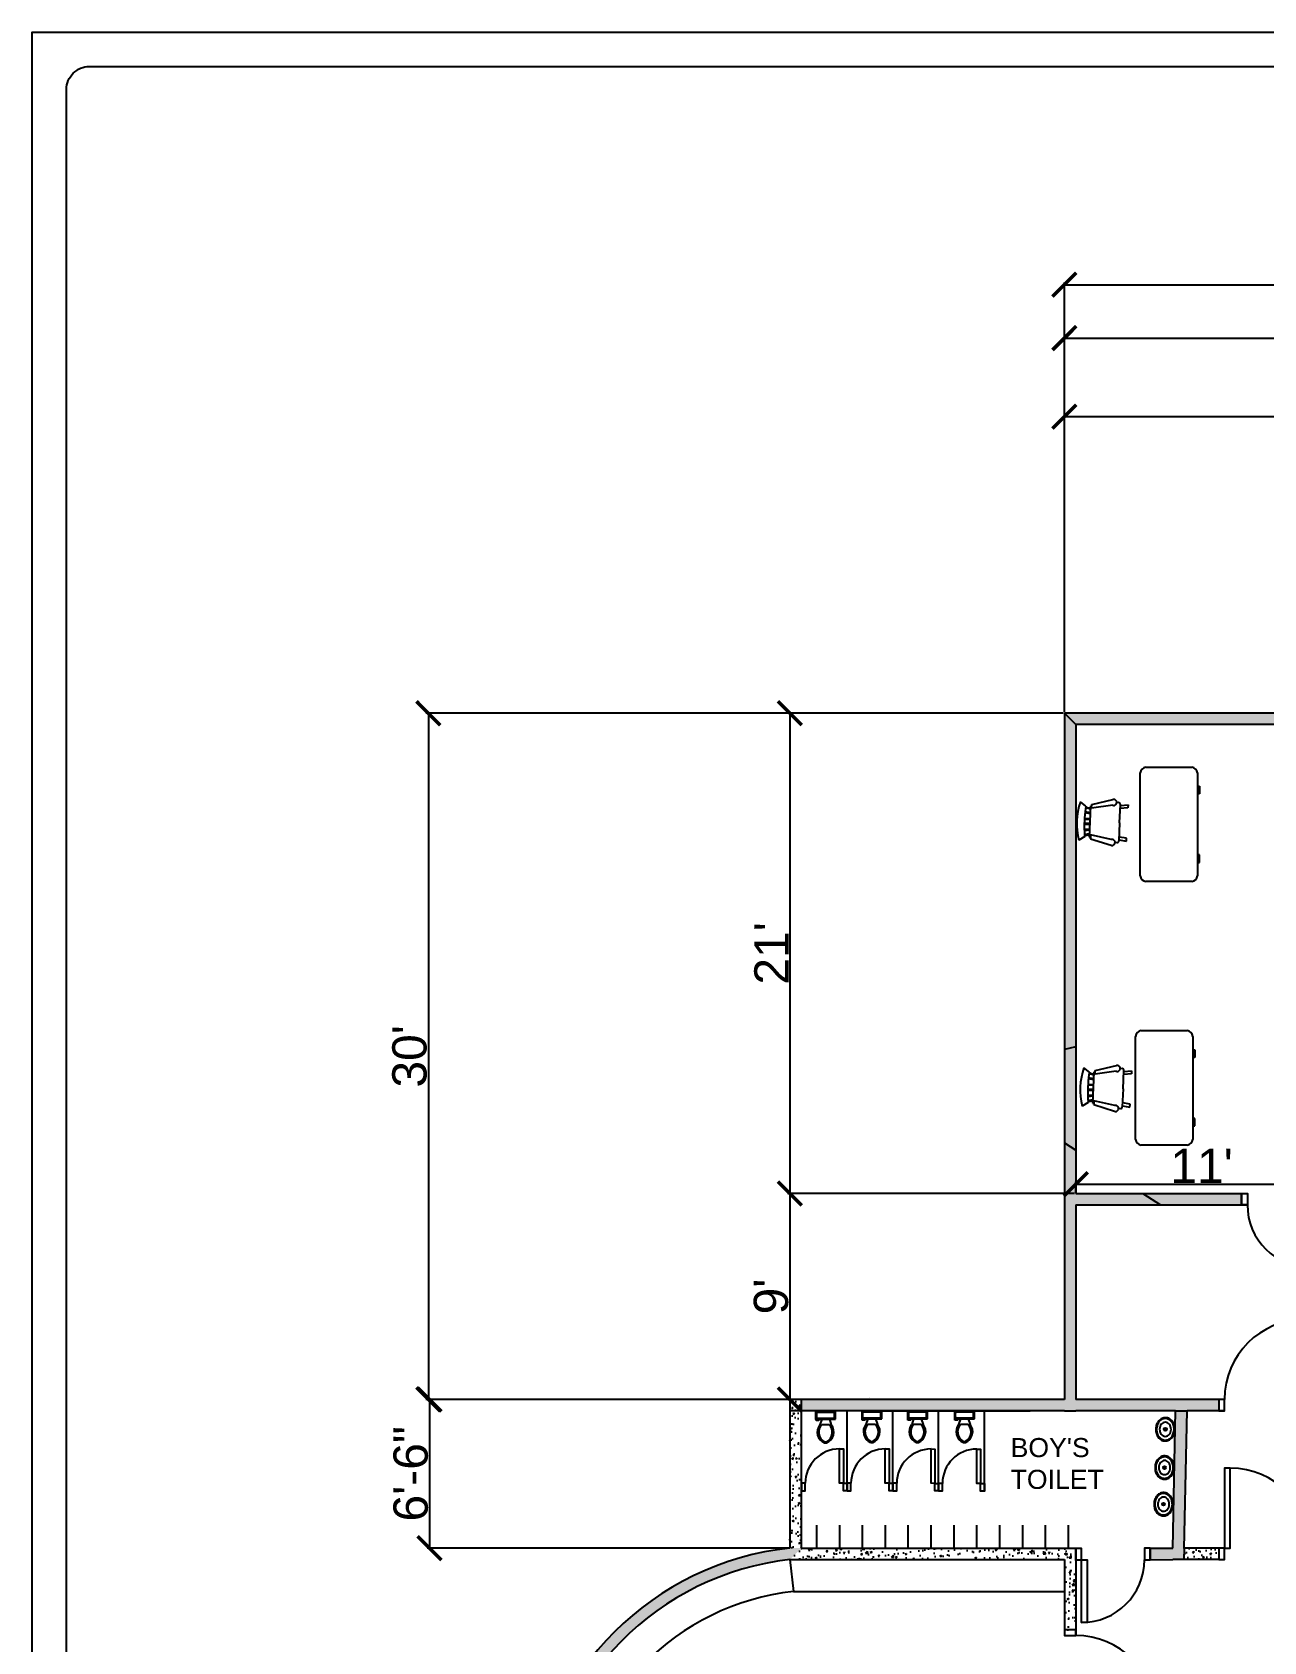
# Model space of a CAD drawing. Header units: inches. Extents: x 2770 to 5455, y -1794 to 2520.
# Drawn here: x 2770 to 3416, y 1676 to 2520 of the extents above; entities that cross this region are included whole.
import ezdxf

# ---------------------------------------------------------------- set-up
doc = ezdxf.new("R2010")
doc.units = ezdxf.units.IN
for name, color, linetype in [('dimension', 2, 'Continuous'), ('doors and windows', 220, 'Continuous'), ('NAMING', 30, 'Continuous')]:
    doc.layers.add(name, color=color, linetype=linetype)
doc.styles.add('Annotative', font='arial.ttf')
doc.styles.get("Standard").update_dxf_attribs({"font": 'arial.ttf', "height": 42})
doc.dimstyles.new('ISO-25', dxfattribs={"dimtxt": 18, "dimasz": 12.5, "dimexe": 1.25, "dimexo": 0.625, "dimtad": 1, "dimdec": 0, "dimlunit": 4, "dimtxsty": 'Annotative', "dimblk": 'ARCHTICK', "dimcen": 2.5, "dimclrt": 256, "dimadec": 0, "dimazin": 0, "dimtfac": 1, "dimtdec": 0, "dimtmove": 0, "dimatfit": 3, "dimfxl": 1, "dimarcsym": 0})

# ---------------------------------------------------------------- blocks, each defined once
blk = doc.blocks.new('Toilet - top')
for p, q in [((-10, -8.5), (-8, -8.5)), ((-10, -9.5), (-10, -8.5)), ((-7, -9.5), (-10, -9.5)), ((-8, -8.5), (-8, -8)), ((-7, -8), (-7, -9.5)), ((-4, -8), (-6, -14)), ((4, -14), (-4, -14)), ((4, -8), (6, -14)), ((9.5, -6), (9.5, -2))]:
    blk.add_line(p, q)
blk.add_lwpolyline([(10.5, -8), (10.5, 0), (-10.5, 0), (-10.5, -8)], close=True)
for points in [[(-9.5, -2), (-9.5, -6)], [(8.5, -1), (-8.5, -1)], [(-8.5, -7), (8.5, -7)]]:
    blk.add_lwpolyline(points)
for centre, radius, start, end in [((-8.6, -1.9), 0.884, 81.8699, 188.1301), ((-8.6, -6.1), 0.884, 171.8699, 278.1301), ((3.5, -21.6), 12.2, 141.4691, 247.9714), ((4.2, -21.8), 11.3, 136.3677, 238.9468), ((-3.5, -21.6), 12.2, 292.0284, 38.5307), ((-4.2, -21.8), 11.3, 301.053, 43.6321), ((8.6, -1.9), 0.884, 351.8699, 98.1301), ((8.6, -6.1), 0.884, 261.8699, 8.1301), ((0, -27.9), 4, 245.7318, 294.2682), ((0, -29), 4, 254.8605, 285.1395)]:
    blk.add_arc(centre, radius, start, end)
blk = doc.blocks.new('Desk - 30 x 60 in.')
at = {"linetype": 'Continuous'}
for p, q in [((-26.999995, 0), (26.999995, 0)), ((-29.999995, -27), (-29.999995, -3)), ((29.999995, -3), (29.999995, -27)), ((26.999995, -30), (-26.999995, -30)), ((-20.000005, -30), (-20.000005, -31)), ((-20.000005, -31), (-16.000005, -31)), ((-16.000005, -31), (-16.000005, -30)), ((15.999995, -31), (15.999995, -30)), ((19.999995, -31), (15.999995, -31)), ((19.999995, -30), (19.999995, -31))]:
    blk.add_line(p, q, dxfattribs=at)
for centre, start, end in [((-26.499995, -3.5), 98.1301, 171.8699), ((26.499995, -3.5), 8.130102, 81.8699), ((-26.499995, -26.5), 188.1301, 261.8699), ((26.499995, -26.5), 278.1301, 351.8699)]:
    blk.add_arc(centre, 3.535534, start, end, dxfattribs=at)
blk = doc.blocks.new('Chair - Rocking')
at = {"linetype": 'Continuous'}
for p, q in [((-9, -7.5), (-12, -18.49999)), ((-8, -4.5), (-10, -1.5)), ((-7, -7.5), (-9, -7.5)), ((-9, -18.49999), (-7, -7.5)), ((-8.23428, -6.99939), (-8.3093, -7.47958)), ((-8.23041, -7), (8.23915, -7)), ((-7.5, -4.5), (-7, -7)), ((-6.5, -7), (-7.02225, -4.43)), ((-4.5, -7), (-4.96674, -4.19951)), ((-4, -7), (-4.40532, -4.16272)), ((-1.5, -4.05012), (-1.5, -7)), ((-1, -7), (-1, -4.05012)), ((1, -7), (1, -4.04655)), ((1.5, -4.05012), (1.5, -7)), ((4, -7), (4.40187, -4.18694)), ((4.5, -7), (4.96761, -4.19437)), ((6.5, -7), (7, -4.4057)), ((7.5, -4.5), (7, -7)), ((7, -7.5), (9, -7.5)), ((9, -18.49999), (7, -7.5)), ((8, -4.5), (10, -1.5)), ((8.31071, -7.48854), (8.23449, -7.00073)), ((9, -7.5), (12, -18.49999)), ((-10.36644, -20.64523), (-10.5, -21.49999)), ((-9, -22.49999), (-9.5, -26.49999)), ((0, -22.49999), (-9.5, -22.49999)), ((-8, -26.49999), (-7.5, -22.49999)), ((0, -22.49999), (9.5, -22.49999)), ((8, -26.49999), (7.5, -22.49999)), ((9, -22.49999), (9.5, -26.49999)), ((10.5, -21.49999), (10.3575, -20.58798)), ((-9.5, -26.49999), (-8, -26.49999)), ((9.5, -26.49999), (8, -26.49999))]:
    blk.add_line(p, q, dxfattribs=at)
for centre, radius, start, end in [((0, -34.08333), 34.08333, 72.93847, 107.0615), ((0, -68.25004), 64.25, 93.92211, 97.15267), ((0, -68.25004), 64.25, 82.84733, 93.92211), ((-10.5, -18.99999), 1.58114, 161.5651, 18.43495), ((-9.5, -21.49999), 1, 180, 270), ((10.5, -18.99999), 1.58114, 161.5651, 18.43495), ((9.5, -21.49999), 1, 270, 0)]:
    blk.add_arc(centre, radius, start, end, dxfattribs=at)
blk = doc.blocks.new('_ArchTick')
at = {"color": 0, "linetype": 'ByBlock', "const_width": 0.15}
blk.add_lwpolyline([(-0.5, -0.5), (0.5, 0.5)], dxfattribs=at)
blk = doc.blocks.new('*D48')
at = {"layer": 'Defpoints', "color": 0, "transparency": 16777216}
for p in [(4955.41, 2387.56), (3311.41, 2162.84), (4955.41, 2162.84)]:
    blk.add_point(p, dxfattribs=at)
at = {"layer": 'dimension', "color": 0, "lineweight": -2, "transparency": 16777216}
for p, q in [((3311.41, 2163.46), (3311.41, 2388.81)), ((3311.41, 2387.56), (4955.41, 2387.56)), ((4955.41, 2163.46), (4955.41, 2388.81))]:
    blk.add_line(p, q, dxfattribs=at)
at = {"layer": 'dimension', "color": 0, "lineweight": -2, "transparency": 16777216, "xscale": 12.5, "yscale": 12.5, "zscale": 12.5, "rotation": 180}
blk.add_blockref('_ArchTick', (3311.41, 2387.56), dxfattribs=at)
at = {"layer": 'dimension', "color": 0, "lineweight": -2, "transparency": 16777216, "xscale": 12.5, "yscale": 12.5, "zscale": 12.5}
blk.add_blockref('_ArchTick', (4955.41, 2387.56), dxfattribs=at)
at = {"layer": 'dimension', "transparency": 16777216, "insert": (4133.41, 2397.38), "char_height": 18, "attachment_point": 5, "style": 'Annotative'}
blk.add_mtext("137'", dxfattribs=at)
blk = doc.blocks.new('*D49')
at = {"layer": 'Defpoints', "color": 0, "transparency": 16777216}
for p in [(3923.41, 2359.58), (3311.41, 2162.84), (3923.41, 2162.84)]:
    blk.add_point(p, dxfattribs=at)
at = {"layer": 'dimension', "color": 0, "lineweight": -2, "transparency": 16777216}
for p, q in [((3311.41, 2163.46), (3311.41, 2360.83)), ((3311.41, 2359.58), (3923.41, 2359.58)), ((3923.41, 2163.46), (3923.41, 2360.83))]:
    blk.add_line(p, q, dxfattribs=at)
at = {"layer": 'dimension', "color": 0, "lineweight": -2, "transparency": 16777216, "xscale": 12.5, "yscale": 12.5, "zscale": 12.5, "rotation": 180}
blk.add_blockref('_ArchTick', (3311.41, 2359.58), dxfattribs=at)
at = {"layer": 'dimension', "color": 0, "lineweight": -2, "transparency": 16777216, "xscale": 12.5, "yscale": 12.5, "zscale": 12.5}
blk.add_blockref('_ArchTick', (3923.41, 2359.58), dxfattribs=at)
at = {"layer": 'dimension', "transparency": 16777216, "insert": (3617.41, 2369.4), "char_height": 18, "attachment_point": 5, "style": 'Annotative'}
blk.add_mtext("51'", dxfattribs=at)
blk = doc.blocks.new('*D52')
at = {"layer": 'Defpoints', "color": 0, "transparency": 16777216}
for p in [(3311.41, 2162.84), (2977.78, 1802.93), (3311.41, 1802.93)]:
    blk.add_point(p, dxfattribs=at)
at = {"layer": 'dimension', "color": 0, "lineweight": -2, "transparency": 16777216}
for p, q in [((3310.79, 2162.84), (2976.53, 2162.84)), ((2977.78, 2162.84), (2977.78, 1802.93)), ((3310.79, 1802.93), (2976.53, 1802.93))]:
    blk.add_line(p, q, dxfattribs=at)
at = {"layer": 'dimension', "color": 0, "lineweight": -2, "transparency": 16777216, "xscale": 12.5, "yscale": 12.5, "zscale": 12.5}
for p, rotation in [((2977.78, 2162.84), 90), ((2977.78, 1802.93), 270)]:
    blk.add_blockref('_ArchTick', p, dxfattribs=dict(at, rotation=rotation))
at = {"layer": 'dimension', "transparency": 16777216, "insert": (2967.96, 1982.88), "char_height": 18, "attachment_point": 5, "rotation": 90, "style": 'Annotative'}
blk.add_mtext("30'", dxfattribs=at)
blk = doc.blocks.new('*D53')
at = {"layer": 'Defpoints', "color": 0, "transparency": 16777216}
for p in [(3167.41, 1802.93), (2978.39, 1724.96), (3167.41, 1724.96)]:
    blk.add_point(p, dxfattribs=at)
at = {"layer": 'dimension', "color": 0, "lineweight": -2, "transparency": 16777216}
for p, q in [((3166.79, 1802.93), (2977.14, 1802.93)), ((2978.39, 1802.93), (2978.39, 1724.96)), ((3166.79, 1724.96), (2977.14, 1724.96))]:
    blk.add_line(p, q, dxfattribs=at)
at = {"layer": 'dimension', "color": 0, "lineweight": -2, "transparency": 16777216, "xscale": 12.5, "yscale": 12.5, "zscale": 12.5}
for p, rotation in [((2978.39, 1802.93), 90), ((2978.39, 1724.96), 270)]:
    blk.add_blockref('_ArchTick', p, dxfattribs=dict(at, rotation=rotation))
at = {"layer": 'dimension', "transparency": 16777216, "insert": (2968.58, 1763.94), "char_height": 18, "attachment_point": 5, "rotation": 90, "style": 'Annotative'}
blk.add_mtext('6\'-6"', dxfattribs=at)
blk = doc.blocks.new('*D82')
at = {"layer": 'Defpoints', "color": 0, "transparency": 16777216}
for p in [(3311.41, 2318.36), (3311.41, 2162.84), (3623.41, 2162.84)]:
    blk.add_point(p, dxfattribs=at)
at = {"layer": 'dimension', "color": 0, "lineweight": -2, "transparency": 16777216}
for p, q in [((3311.41, 2163.46), (3311.41, 2319.61)), ((3623.41, 2318.36), (3311.41, 2318.36)), ((3623.41, 2163.46), (3623.41, 2319.61))]:
    blk.add_line(p, q, dxfattribs=at)
at = {"layer": 'dimension', "color": 0, "lineweight": -2, "transparency": 16777216, "xscale": 12.5, "yscale": 12.5, "zscale": 12.5, "rotation": 180}
blk.add_blockref('_ArchTick', (3311.41, 2318.36), dxfattribs=at)
at = {"layer": 'dimension', "color": 0, "lineweight": -2, "transparency": 16777216, "xscale": 12.5, "yscale": 12.5, "zscale": 12.5}
blk.add_blockref('_ArchTick', (3623.41, 2318.36), dxfattribs=at)
at = {"layer": 'dimension', "transparency": 16777216, "insert": (3467.41, 2328.18), "char_height": 18, "attachment_point": 5, "style": 'Annotative'}
blk.add_mtext("26'", dxfattribs=at)
blk = doc.blocks.new('*D83')
at = {"layer": 'Defpoints', "color": 0, "transparency": 16777216}
for p in [(3311.41, 2162.84), (3167.41, 1910.93), (3317.41, 1910.93)]:
    blk.add_point(p, dxfattribs=at)
at = {"layer": 'dimension', "color": 0, "lineweight": -2, "transparency": 16777216}
for p, q in [((3310.79, 2162.84), (3166.16, 2162.84)), ((3167.41, 2162.84), (3167.41, 1910.93)), ((3316.79, 1910.93), (3166.16, 1910.93))]:
    blk.add_line(p, q, dxfattribs=at)
at = {"layer": 'dimension', "color": 0, "lineweight": -2, "transparency": 16777216, "xscale": 12.5, "yscale": 12.5, "zscale": 12.5}
for p, rotation in [((3167.41, 2162.84), 90), ((3167.41, 1910.93), 270)]:
    blk.add_blockref('_ArchTick', p, dxfattribs=dict(at, rotation=rotation))
at = {"layer": 'dimension', "transparency": 16777216, "insert": (3157.75, 2036.88), "char_height": 18, "attachment_point": 5, "rotation": 90, "style": 'Annotative'}
blk.add_mtext("21'", dxfattribs=at)
blk = doc.blocks.new('*D84')
at = {"layer": 'Defpoints', "color": 0, "transparency": 16777216}
for p in [(3311.41, 1910.93), (3167.41, 1802.93), (3311.41, 1802.93)]:
    blk.add_point(p, dxfattribs=at)
at = {"layer": 'dimension', "color": 0, "lineweight": -2, "transparency": 16777216}
for p, q in [((3310.79, 1910.93), (3166.16, 1910.93)), ((3167.41, 1910.93), (3167.41, 1802.93)), ((3310.79, 1802.93), (3166.16, 1802.93))]:
    blk.add_line(p, q, dxfattribs=at)
at = {"layer": 'dimension', "color": 0, "lineweight": -2, "transparency": 16777216, "xscale": 12.5, "yscale": 12.5, "zscale": 12.5}
for p, rotation in [((3167.41, 1910.93), 90), ((3167.41, 1802.93), 270)]:
    blk.add_blockref('_ArchTick', p, dxfattribs=dict(at, rotation=rotation))
at = {"layer": 'dimension', "transparency": 16777216, "insert": (3157.6, 1856.93), "char_height": 18, "attachment_point": 5, "rotation": 90, "style": 'Annotative'}
blk.add_mtext("9'", dxfattribs=at)
blk = doc.blocks.new('*D89')
at = {"layer": 'Defpoints', "color": 0, "transparency": 16777216}
for p in [(3317.41, 1910.93), (3449.41, 1915.8), (3449.41, 1910.93)]:
    blk.add_point(p, dxfattribs=at)
at = {"layer": 'dimension', "color": 0, "lineweight": -2, "transparency": 16777216}
for p, q in [((3317.41, 1911.55), (3317.41, 1917.05)), ((3449.41, 1911.55), (3449.41, 1917.05)), ((3317.41, 1915.8), (3449.41, 1915.8))]:
    blk.add_line(p, q, dxfattribs=at)
at = {"layer": 'dimension', "color": 0, "lineweight": -2, "transparency": 16777216, "xscale": 12.5, "yscale": 12.5, "zscale": 12.5, "rotation": 180}
blk.add_blockref('_ArchTick', (3317.41, 1915.8), dxfattribs=at)
at = {"layer": 'dimension', "color": 0, "lineweight": -2, "transparency": 16777216, "xscale": 12.5, "yscale": 12.5, "zscale": 12.5}
blk.add_blockref('_ArchTick', (3449.41, 1915.8), dxfattribs=at)
at = {"layer": 'dimension', "transparency": 16777216, "insert": (3383.41, 1925.46), "char_height": 18, "attachment_point": 5, "style": 'Annotative'}
blk.add_mtext("11'", dxfattribs=at)
blk = doc.blocks.new('Sink - Oval top')
for p, q in [((-1, 0), (1, 0)), ((0, 1), (0, -1))]:
    blk.add_line(p, q)
at = {"linetype": 'Continuous'}
for points in [[(-12.2, 0.4, 0.117634), (-11.5, -3.4, 0.104469), (-8.9, -6.8, 0.090016), (-5.1, -9.1, 0.08192), (-0.3, -10, 0.08192), (4.5, -9.4, 0.090016), (8.4, -7.4, 0.104469), (11.2, -4.1, 0.117634), (12.2, -0.4, 0.117634), (11.5, 3.4, 0.104469), (8.9, 6.8, 0.090016), (5.1, 9.1, 0.08192), (0.3, 10, 0.08192), (-4.5, 9.4, 0.090016), (-8.4, 7.4, 0.104469), (-11.2, 4.1, 0.117634)], [(-11.3, 0.2, 0.118622), (-10.5, -3.3, 0.104678), (-8.1, -6.4, 0.089562), (-4.5, -8.4, 0.081185), (-0.1, -9.2, 0.081185), (4.3, -8.5, 0.089562), (7.9, -6.6, 0.104678), (10.4, -3.5, 0.118622), (11.3, -0.2, 0.118622), (10.5, 3.3, 0.104678), (8.1, 6.4, 0.089562), (4.5, 8.4, 0.081185), (0.1, 9.2, 0.081185), (-4.3, 8.5, 0.089562), (-7.9, 6.6, 0.104678), (-10.4, 3.5, 0.118622)], [(-7.4, 0.1, 0.118283), (-6.9, -2.2, 0.104607), (-5.3, -4.2, 0.089718), (-3, -5.5, 0.081436), (-0.1, -6, 0.081436), (2.8, -5.6, 0.089718), (5.2, -4.3, 0.104607), (6.9, -2.3, 0.118283), (7.4, -0.1, 0.118283), (6.9, 2.2, 0.104607), (5.3, 4.2, 0.089718), (3, 5.5, 0.081436), (0.1, 6, 0.081436), (-2.8, 5.6, 0.089718), (-5.2, 4.3, 0.104607), (-6.9, 2.3, 0.118283)]]:
    blk.add_lwpolyline(points, format="xyb", close=True, dxfattribs=at)
for radius in [1.5, 1]:
    blk.add_circle((0, 0), radius)

msp = doc.modelspace()

# ---------------------------------------------------------------- hatches: boundary and pattern name
h = msp.add_hatch()
h.set_pattern_fill('AR-CONC', color=256, scale=0.05)
h.paths.add_polyline_path([(3317.41, 2156.84), (3311.41, 2162.84), (3311.41, 1986.39), (3317.41, 1987.89)])
h.paths.add_polyline_path([(3317.41, 1987.89), (3311.41, 1986.39), (3311.41, 1937.54), (3317.41, 1933.66)])
h.paths.add_polyline_path([(3483.66, 2162.84), (3335.41, 2162.84), (3311.41, 2162.84), (3317.41, 2156.84), (3335.41, 2156.84), (3484.2, 2156.84)])
h.paths.add_polyline_path([(3673.05, 2162.84), (3623.41, 2162.84), (3483.66, 2162.84), (3484.2, 2156.84), (3623.41, 2156.84), (3623.41, 2067.77), (3629.41, 2079.26), (3629.41, 2156.84), (3669.92, 2156.84)])
h.paths.add_polyline_path([(3704.41, 2060.84), (3629.41, 2060.84), (3629.41, 2079.26), (3623.41, 2067.77), (3623.41, 1991.56), (3629.41, 1979.7), (3629.41, 2054.84), (3704.41, 2054.84)])
h.paths.add_polyline_path([(3629.41, 1979.7), (3623.41, 1991.56), (3623.41, 1947.78), (3629.41, 1947.78)])
h.paths.add_polyline_path([(3713.66, 2162.84), (3673.05, 2162.84), (3669.92, 2156.84), (3724.24, 2156.84)])
h.paths.add_polyline_path([(3629.41, 1898.93), (3667.27, 1898.93), (3667.27, 1904.93), (3629.41, 1904.93), (3623.41, 1904.93), (3623.41, 1816.68), (3629.41, 1820.25)])
h.paths.add_polyline_path([(3519.65, 1802.93), (3449.41, 1802.93), (3449.41, 1848.33), (3443.41, 1852.21), (3443.41, 1796.93), (3528.94, 1796.93)])
h.paths.add_polyline_path([(3749.41, 1898.93), (3876.94, 1898.93), (3876.94, 1904.93), (3749.41, 1904.93), (3749.41, 1943.16), (3743.41, 1939.37), (3743.41, 1904.93), (3743.41, 1898.93), (3743.36, 1898.93), (3743.36, 1802.93), (3749.41, 1802.93)])
h.paths.add_polyline_path([(3862.31, 1994.93), (3831.34, 1994.93), (3821.84, 1988.93), (3864.3, 1988.93)])
h.paths.add_polyline_path([(3831.34, 1994.93), (3749.41, 1994.93), (3749.41, 2142.56), (3743.41, 2145.96), (3743.41, 1939.37), (3749.41, 1943.16), (3749.41, 1988.93), (3821.84, 1988.93)])
h.paths.add_polyline_path([(3884.43, 1994.93), (3862.31, 1994.93), (3864.3, 1988.93), (3870.94, 1988.93), (3870.94, 1940.99), (3876.94, 1940.99), (3876.94, 1988.93), (3884.43, 1988.93)])
h.paths.add_polyline_path([(3929.41, 2036.84), (3996.37, 2036.84), (3995.53, 2042.84), (3929.41, 2042.84), (3929.41, 2156.84), (3979.55, 2156.84), (3978.71, 2162.84), (3937.58, 2162.84), (3922.34, 2156.84), (3923.41, 2156.84), (3923.41, 1994.93), (3923.43, 1994.93), (3923.43, 1988.93), (3923.41, 1922.84), (3923.41, 1916.84), (3923.41, 1882.91), (3929.41, 1883.22), (3929.41, 1916.84), (4000.35, 1916.84), (4000.35, 1922.84), (3929.41, 1922.84)])
h.paths.add_polyline_path([(3937.58, 2162.84), (3929.41, 2162.84), (3929.41, 2282.84), (4073.41, 2282.84), (4073.41, 2243.45), (4079.41, 2243.45), (4079.41, 2282.84), (4119.92, 2282.84), (4119.92, 2288.84), (3923.41, 2288.84), (3923.41, 2162.84), (3713.66, 2162.84), (3724.24, 2156.84), (3743.41, 2156.84), (3743.41, 2145.96), (3749.41, 2142.56), (3749.41, 2156.84), (3922.34, 2156.84)])
h.paths.add_polyline_path([(4033.96, 2042.84), (3995.53, 2042.84), (3996.37, 2036.84), (4034.33, 2036.84)])
h.paths.add_polyline_path([(4064.34, 2042.84), (4033.96, 2042.84), (4034.33, 2036.84), (4069.15, 2036.84)])
h.paths.add_polyline_path([(3977.85, 1832.84), (3929.41, 1832.84), (3929.41, 1883.22), (3923.41, 1882.91), (3923.41, 1832.84), (3923.41, 1803.03), (3923.46, 1803.03), (3923.46, 1797.03), (3923.43, 1760.46), (3929.41, 1760.69), (3929.41, 1826.84), (3977.85, 1826.84)])
h.paths.add_polyline_path([(3929.41, 1760.69), (3923.41, 1760.46), (3923.41, 1724.93), (3695.09, 1724.93), (3695.09, 1745.72), (3689.09, 1745.72), (3689.09, 1724.93), (3680.71, 1724.93), (3680.71, 1718.97), (3923.41, 1718.97), (3923.41, 1676.93), (4119.83, 1676.89), (4119.83, 1682.84), (4079.39, 1682.84), (4079.39, 1682.92), (4073.41, 1682.92), (4073.41, 1682.84), (3929.41, 1682.84)])
h.paths.add_polyline_path([(4079.41, 1916.84), (4079.41, 1963.15), (4073.41, 1963.15), (4073.41, 1922.84), (4041.39, 1922.84), (4041.76, 1916.84), (4073.41, 1916.84), (4073.41, 1832.84), (4046.96, 1832.84), (4047.33, 1826.84), (4073.41, 1826.84), (4073.41, 1766.2), (4079.41, 1766.43)])
h.paths.add_polyline_path([(4046.96, 1832.84), (4028.85, 1832.84), (4028.85, 1826.84), (4047.33, 1826.84)])
h.paths.add_polyline_path([(4700.44, 1778.84), (4505.41, 1778.84), (4418.41, 1778.84), (4418.41, 1772.84), (4505.41, 1772.84), (4700.44, 1772.84)])
h = msp.add_hatch()
h.set_pattern_fill('AR-CONC', color=256, scale=0.05)
h.paths.add_polyline_path([(3375.74, 1796.93), (3369.73, 1796.93), (3368.24, 1724.91), (3356.38, 1724.89), (3356.39, 1718.89), (3368.25, 1718.91), (3374.12, 1718.91), (3374.24, 1724.78)])
h.paths.add_polyline_path([(3404.41, 1910.93), (3352.58, 1910.93), (3361.86, 1904.93), (3404.41, 1904.93)])
h.paths.add_polyline_path([(3449.41, 1910.93), (3443.41, 1910.93), (3443.43, 1904.93), (3443.41, 1904.93), (3443.41, 1852.21), (3449.41, 1848.33)])
h.paths.add_polyline_path([(3317.41, 1904.93), (3361.86, 1904.93), (3352.58, 1910.93), (3317.41, 1910.93), (3317.41, 1933.66), (3311.41, 1937.54), (3311.41, 1802.93), (3173.41, 1802.93), (3173.41, 1796.93), (3311.41, 1796.93), (3317.41, 1796.93), (3369.73, 1796.93), (3375.74, 1796.93), (3392.4, 1796.93), (3392.4, 1802.93), (3317.41, 1802.93)])
h = msp.add_hatch()
h.set_pattern_fill('AR-CONC', color=256, scale=0.05)
h.paths.add_polyline_path([(3317.38, 1724.93), (3311.41, 1724.93), (3173.41, 1724.93), (3167.41, 1718.93), (3311.41, 1718.93), (3311.41, 1688.93), (3311.41, 1682.08), (3317.41, 1682.08), (3317.41, 1688.93), (3317.41, 1718.79), (3317.38, 1718.79)])
h.paths.add_polyline_path([(3173.41, 1796.93), (3167.41, 1796.93), (3167.41, 1724.96), (3173.41, 1724.93)])
h.paths.add_polyline_path([(3173.41, 1802.93), (3167.41, 1802.93), (3167.41, 1796.93), (3173.41, 1796.93)])
h = msp.add_hatch()
h.set_pattern_fill('AR-CONC', color=256, scale=0.05)
h.paths.add_polyline_path([(3309.88, 1494.3, -0.015562), (3304.81, 1486.62), (3308.87, 1481.98, 0.012879), (3313.34, 1488.53)])
h.paths.add_polyline_path([(3311.41, 1496.84, -0.005014), (3309.88, 1494.3), (3313.34, 1488.53, 0.004429), (3314.8, 1490.84)])
h.paths.add_polyline_path([(3167.41, 1724.96, 0.005146), (3164.27, 1724.59), (3167.41, 1719.09)])
h.paths.add_polyline_path([(3173.41, 1724.93), (3167.41, 1724.96), (3167.41, 1719.09), (3167.47, 1718.99)])
h.paths.add_polyline_path([(3308.87, 1481.98), (3304.81, 1486.62, -1.545012), (3167.41, 1718.93), (3167.41, 1719.09), (3164.27, 1724.59, 1.52359)])
at = {"true_color": 0xffffff}
h = msp.add_hatch(dxfattribs=at)
h.set_pattern_fill('AR-CONC', scale=0.05)
h.set_pattern_definition([(50, (-1349.237, -2769.8536), (9.1092334, -0.796954), [0.9525, -10.4775]), (355, (-1349.237, -2769.854), (-1.762171, 9.552842), [0.762, -8.382029]), (100.45144, (-1348.478, -2769.92), (7.347062, 8.755888), [0.8095, -8.904512]), (46.1842, (-1349.237, -2767.314), (13.553952, -2.102116), [1.42875, -15.71625]), (96.63556, (-1348.107, -2767.489), (11.870207, 12.371306), [1.21425, -13.35678]), (351.18415, (-1349.237, -2767.314), (11.870207, 12.371306), [1.142998, -12.572987]), (21, (-1347.967, -2767.9486), (7.5807196, -5.11326), [0.9525, -10.4775]), (326, (-1347.967, -2767.949), (3.090101, 9.209398), [0.762, -8.382]), (71.45144, (-1347.335, -2768.375), (10.670821, 4.096138), [0.8095, -8.904497]), (37.5, (-1349.237, -2769.8536), (0.1544302, 4.227752), [0, -8.2804, 0, -8.509, 0, -8.41375]), (7.5, (-1349.237, -2769.8536), (3.340983, 5.0090287), [0, -4.8514, 0, -8.0899, 0, -3.20675]), (327.5, (-1352.069, -2769.8536), (6.7795298, -0.2864372), [0, -3.175, 0, -9.906, 0, -13.1445]), (317.5, (-1353.339, -2769.8536), (7.406459, 1.2713246), [0, -4.1275, 0, -6.5786, 0, -9.3345])])
h.paths.add_polyline_path([(3392.4, 1724.93), (3374.25, 1724.93), (3374.12, 1718.91), (3392.4, 1718.93)])

# ---------------------------------------------------------------- linework, layer by layer
for p, q in [((3335.41, 2162.84), (3311.41, 2162.84)), ((3311.41, 2162.84), (3311.41, 1802.93)), ((3311.41, 2162.84), (3317.41, 2156.84)), ((3623.41, 2162.84), (3335.41, 2162.84)), ((3317.41, 2156.84), (3317.41, 1910.93)), ((3335.41, 2156.84), (3317.41, 2156.84)), ((3623.41, 2156.84), (3335.41, 2156.84)), ((3317.41, 1987.89), (3311.41, 1986.39)), ((3311.41, 1937.54), (3317.41, 1933.66)), ((3317.41, 1910.93), (3407.41, 1910.93)), ((3352.58, 1910.93), (3361.86, 1904.93)), ((3404.41, 1910.93), (3404.41, 1904.93)), ((3317.41, 1904.93), (3407.41, 1904.93)), ((3317.41, 1904.93), (3317.41, 1802.93)), ((3311.41, 1802.93), (3167.41, 1802.93)), ((3167.41, 1802.93), (3167.41, 1802.93)), ((3167.41, 1802.93), (3167.41, 1724.96)), ((3173.41, 1802.93), (3173.41, 1724.93)), ((3209.41, 1804.13), (3209.41, 1804.13)), ((3395.4, 1802.93), (3317.41, 1802.93)), ((3392.4, 1802.93), (3392.4, 1802.93)), ((3392.4, 1802.93), (3392.4, 1796.93)), ((3311.41, 1796.93), (3167.41, 1796.93)), ((3167.41, 1796.93), (3167.41, 1796.93)), ((3195.41, 1796.93), (3195.41, 1796.93)), ((3195.41, 1796.93), (3195.41, 1796.93)), ((3197.47, 1754.97), (3197.47, 1796.93)), ((3209.41, 1796.93), (3209.41, 1796.93)), ((3209.41, 1796.93), (3209.41, 1796.93)), ((3209.41, 1796.93), (3251.41, 1796.93)), ((3221.47, 1754.95), (3221.47, 1796.93)), ((3245.47, 1754.92), (3245.47, 1796.93)), ((3251.41, 1796.93), (3293.41, 1796.93)), ((3269.48, 1754.9), (3269.48, 1796.93)), ((3293.41, 1796.93), (3293.41, 1796.93)), ((3311.41, 1796.93), (3317.41, 1796.93)), ((3369.73, 1796.93), (3317.41, 1796.93)), ((3368.24, 1724.91), (3369.73, 1796.93)), ((3369.73, 1796.93), (3375.74, 1796.93)), ((3374.24, 1724.78), (3375.74, 1796.93)), ((3395.4, 1796.93), (3375.74, 1796.93)), ((3181.54, 1724.93), (3181.54, 1736.94)), ((3193.54, 1724.93), (3193.54, 1736.94)), ((3205.54, 1724.93), (3205.54, 1736.94)), ((3217.54, 1724.93), (3217.54, 1736.94)), ((3229.54, 1724.93), (3229.54, 1736.94)), ((3241.54, 1724.93), (3241.54, 1736.94)), ((3253.54, 1724.93), (3253.54, 1736.94)), ((3265.54, 1724.93), (3265.54, 1736.94)), ((3277.54, 1724.93), (3277.54, 1736.94)), ((3289.54, 1724.93), (3289.54, 1736.94)), ((3301.54, 1724.93), (3301.54, 1736.94)), ((3313.54, 1724.93), (3313.54, 1736.94)), ((3173.41, 1724.93), (3311.41, 1724.93)), ((3173.41, 1724.93), (3181.54, 1724.93)), ((3311.41, 1724.93), (3317.41, 1724.93)), ((3317.41, 1718.93), (3317.41, 1724.79)), ((3356.38, 1724.89), (3368.24, 1724.91)), ((3356.38, 1724.89), (3356.39, 1718.89)), ((3374.24, 1724.78), (3374.12, 1718.91)), ((3374.25, 1724.93), (3374.24, 1724.78)), ((3392.4, 1724.93), (3374.25, 1724.93)), ((3392.4, 1724.93), (3392.4, 1718.93)), ((3167.41, 1718.93), (3311.41, 1718.93)), ((3167.41, 1718.93), (3169.29, 1702.23)), ((3311.41, 1718.93), (3311.41, 1688.93)), ((3311.41, 1718.93), (3311.41, 1702.13)), ((3317.38, 1718.93), (3317.41, 1718.93)), ((3317.41, 1718.93), (3317.41, 1688.93)), ((3356.39, 1718.89), (3368.25, 1718.91)), ((3374.12, 1718.91), (3368.25, 1718.91)), ((3392.4, 1718.93), (3374.25, 1718.93)), ((3169.29, 1702.23), (3311.41, 1702.23)), ((3311.41, 1688.93), (3311.41, 1679.08)), ((3317.41, 1688.93), (3317.41, 1679.08))]:
    msp.add_line(p, q)
msp.add_lwpolyline([(2769.96, 880.76), (2769.96, 2520.03), (5455.26, 2520.03), (5455.26, 880.76)])
msp.add_lwpolyline([(5425.26, 1150.76), (2799.96, 1150.76, -0.414214), (2787.96, 1162.76), (2787.96, 2490.03, -0.414214), (2799.96, 2502.03), (5425.26, 2502.03, -0.414214), (5437.26, 2490.03), (5437.26, 1162.76, -0.414214)], format="xyb", close=True)
for radius, start, end in [(153.92, 96.17515, 328.2063), (147.92, 96.42666, 329.49118), (131.12, 96.42666, 329.49118)]:
    msp.add_arc((3183.97, 1571.93), radius, start, end)
at = {"layer": 'doors and windows'}
for points in [[(3407.41, 1905.03), (3404.41, 1905.03), (3404.41, 1911.03), (3407.41, 1911.03)], [(3395.4, 1802.93), (3392.4, 1802.93), (3392.4, 1796.93), (3395.4, 1796.93)], [(3193.47, 1776.97), (3195.47, 1776.95), (3195.47, 1758.95), (3193.47, 1758.97)], [(3217.47, 1776.97), (3219.47, 1776.95), (3219.47, 1758.95), (3217.47, 1758.97)], [(3241.47, 1776.95), (3243.47, 1776.92), (3243.47, 1758.92), (3241.47, 1758.95)], [(3265.47, 1776.92), (3267.48, 1776.9), (3267.48, 1758.9), (3265.47, 1758.92)], [(3398.4, 1766.93), (3395.4, 1766.93), (3395.4, 1724.93), (3398.4, 1724.93)], [(3175.47, 1758.97), (3173.47, 1758.97), (3173.47, 1754.97), (3175.47, 1754.97)], [(3195.47, 1758.95), (3197.47, 1758.95), (3197.47, 1754.95), (3195.47, 1754.95)], [(3199.47, 1758.97), (3197.47, 1758.97), (3197.47, 1754.97), (3199.47, 1754.97)], [(3219.47, 1758.95), (3221.47, 1758.95), (3221.47, 1754.95), (3219.47, 1754.95)], [(3223.47, 1758.95), (3221.47, 1758.95), (3221.47, 1754.95), (3223.47, 1754.95)], [(3243.47, 1758.92), (3245.47, 1758.92), (3245.47, 1754.92), (3243.47, 1754.92)], [(3247.47, 1758.92), (3245.47, 1758.92), (3245.47, 1754.92), (3247.47, 1754.92)], [(3267.48, 1758.9), (3269.48, 1758.9), (3269.48, 1754.9), (3267.48, 1754.9)], [(3317.38, 1718.79), (3320.38, 1718.79), (3320.38, 1724.79), (3317.38, 1724.79)], [(3353.38, 1718.89), (3356.38, 1718.89), (3356.38, 1724.89), (3353.38, 1724.89)], [(3395.4, 1724.93), (3392.4, 1724.93), (3392.4, 1718.93), (3395.4, 1718.93)], [(3323.38, 1685.89), (3320.38, 1685.89), (3320.38, 1718.89), (3323.38, 1718.89)], [(3317.41, 1679.08), (3317.41, 1682.08), (3311.41, 1682.08), (3311.41, 1679.08)]]:
    msp.add_lwpolyline(points, close=True, dxfattribs=at)
for centre, radius, start, end in [((3440.41, 1905.03), 33, 180, 270), ((3437.4, 1802.93), 42, 90, 180), ((3193.47, 1758.97), 18, 90, 180), ((3217.47, 1758.97), 18, 90, 180), ((3241.47, 1758.95), 18, 90, 180), ((3265.47, 1758.92), 18, 90, 180), ((3398.4, 1724.93), 42, 0, 90), ((3320.38, 1718.89), 33, 270, 0), ((3317.41, 1637.08), 42, 0, 90)]:
    msp.add_arc(centre, radius, start, end, dxfattribs=at)

# ---------------------------------------------------------------- block references
for name, p, rotation in [('Desk - 30 x 60 in.', (3351.23, 2104.53), 89.99999999999999), ('Chair - Rocking', (3317.92, 2106.35), 87.59137877174828), ('Desk - 30 x 60 in.', (3348.78, 1966.35), 89.99999999999999), ('Chair - Rocking', (3319.73, 1966.85), 87.59137877174828)]:
    msp.add_blockref(name, p, dxfattribs=dict(rotation=rotation))
at = {"xscale": 0.5, "yscale": 0.5, "zscale": 0.5}
for p in [(3186.13, 1796.61), (3210.33, 1796.83), (3234.32, 1796.83), (3258.96, 1796.83)]:
    msp.add_blockref('Toilet - top', p, dxfattribs=at)
at = {"xscale": 0.5, "yscale": 0.5, "zscale": 0.5, "rotation": 90}
for p in [(3364.37, 1787.26), (3363.96, 1767.19), (3363.46, 1747.98)]:
    msp.add_blockref('Sink - Oval top', p, dxfattribs=at)

# ---------------------------------------------------------------- texts
at = {"layer": 'NAMING', "insert": (3283.21, 1782.69), "char_height": 10, "attachment_point": 1}
msp.add_mtext_dynamic_manual_height_columns("BOY'S TOILET", width=75.243, gutter_width=75, heights=[0], dxfattribs=at)

# ---------------------------------------------------------------- dimensions: what is measured, and where the dimension line sits
at = {"layer": 'dimension'}
for base, p1, p2, picture, middle in [((4955.41, 2387.56), (3311.41, 2162.84), (4955.41, 2162.84), '*D48', (4133.41, 2397.38)), ((3923.41, 2359.58), (3311.41, 2162.84), (3923.41, 2162.84), '*D49', (3617.41, 2369.4)), ((3449.41, 1915.8), (3317.41, 1910.93), (3449.41, 1910.93), '*D89', (3383.41, 1925.46))]:
    dim = msp.add_linear_dim(base=base, p1=p1, p2=p2, dimstyle='ISO-25', dxfattribs=at)
    dim.commit()
    dim.dimension.update_dxf_attribs({"geometry": picture, "text_midpoint": middle})
dim = msp.add_linear_dim(base=(3311.41, 2318.36), p1=(3623.41, 2162.84), p2=(3311.41, 2162.84), dimstyle='ISO-25', dxfattribs=at)
dim.commit()
dim.dimension.update_dxf_attribs({"geometry": '*D82', "text_midpoint": (3467.41, 2318.36), "dimtype": 160})
for base, p1, p2, picture, middle in [((2977.78, 1802.93), (3311.41, 2162.84), (3311.41, 1802.93), '*D52', (2967.96, 1982.88)), ((3167.41, 1910.93), (3311.41, 2162.84), (3317.41, 1910.93), '*D83', (3157.75, 2036.88)), ((3167.41, 1802.93), (3311.41, 1910.93), (3311.41, 1802.93), '*D84', (3157.6, 1856.93)), ((2978.39, 1724.96), (3167.41, 1802.93), (3167.41, 1724.96), '*D53', (2968.58, 1763.94))]:
    dim = msp.add_linear_dim(base=base, p1=p1, p2=p2, angle=90, dimstyle='ISO-25', dxfattribs=at)
    dim.commit()
    dim.dimension.update_dxf_attribs({"geometry": picture, "text_midpoint": middle})

doc.saveas('drawing.dxf')
